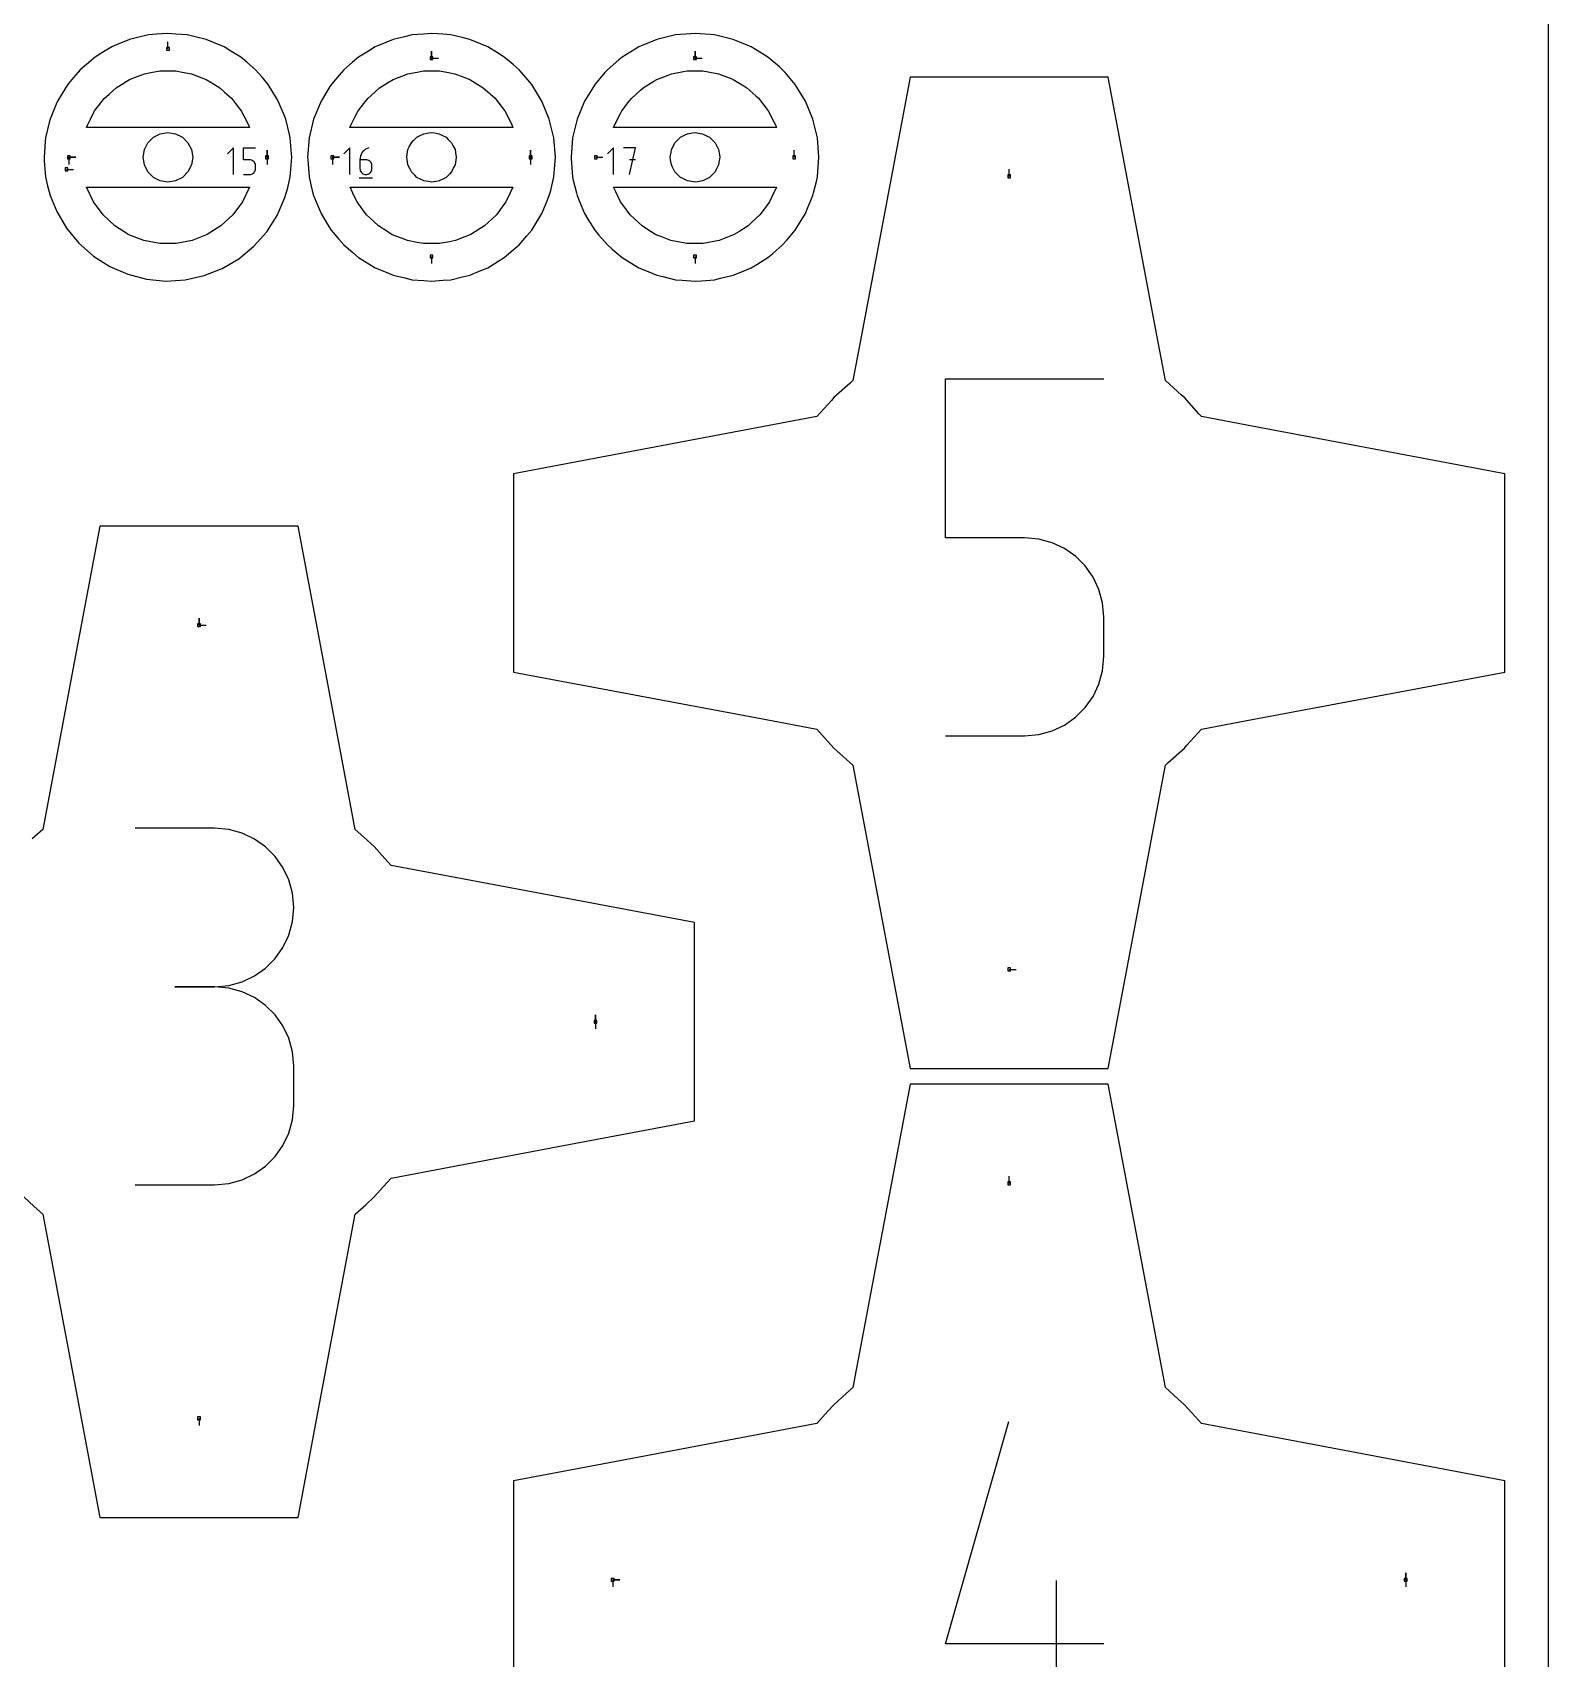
# Model space of a CAD drawing. Extents: x 0 to 800, y 0 to 1000.
# Drawn here: x 494.1 to 800, y 506.8 to 834.9 of the extents above; entities that cross this region are included whole.
import ezdxf

# ---------------------------------------------------------------- set-up
doc = ezdxf.new("R2010")
doc.units = 0
doc.header["$MEASUREMENT"] = 0
for name, color, linetype in [('annotation', 7, 'Continuous'), ('boundary', 7, 'Continuous'), ('frame', 7, 'Continuous'), ('hole', 7, 'Continuous')]:
    doc.layers.add(name, color=color, linetype=linetype)

msp = doc.modelspace()

# ---------------------------------------------------------------- linework, layer by layer
at = {"layer": 'annotation', "color": 1}
for p, q in [((521.438549, 831.575197), (521.438549, 833.003947)), ((574.61355, 829.676469), (574.61355, 831.105219)), ((574.61355, 829.676469), (574.61355, 831.105219)), ((574.61355, 831.105219), (574.61355, 829.676469)), ((627.78855, 829.676469), (627.78855, 831.105219)), ((627.78855, 829.676469), (627.78855, 831.105219)), ((627.78855, 831.105219), (627.78855, 829.676469)), ((574.61355, 829.676469), (576.0423, 829.676469)), ((627.78855, 829.676469), (629.2173, 829.676469)), ((534.671725, 811.595411), (533.471115, 810.394463)), ((534.671725, 806.194871), (534.671725, 811.595411)), ((536.696758, 809.190467), (536.696758, 811.595411)), ((536.696758, 811.595411), (539.095267, 811.595411)), ((541.438549, 809.676469), (541.438549, 811.105219)), ((541.438549, 809.676469), (541.438549, 811.105219)), ((541.438549, 811.105219), (541.438549, 809.676469)), ((558.156256, 811.595411), (556.955647, 810.394463)), ((558.156256, 806.194871), (558.156256, 811.595411)), ((560.580275, 810.54736), (560.410573, 810.238296)), ((560.791221, 810.829071), (560.580275, 810.54736)), ((561.040173, 811.079079), (560.791221, 810.829071)), ((561.323897, 811.293038), (561.040173, 811.079079)), ((561.639155, 811.466598), (561.323897, 811.293038)), ((561.982711, 811.595411), (561.639155, 811.466598)), ((561.982711, 811.595411), (561.982711, 811.595411)), ((594.61355, 809.676469), (594.61355, 811.105219)), ((594.61355, 809.676469), (594.61355, 811.105219)), ((594.61355, 811.105219), (594.61355, 809.676469)), ((611.329732, 811.595411), (610.129123, 810.394463)), ((611.329732, 806.194871), (611.329732, 811.595411)), ((615.756153, 811.595411), (613.354596, 811.595411)), ((614.555544, 806.194871), (615.756153, 811.595411)), ((647.78855, 809.676469), (647.78855, 811.105219)), ((500.954289, 807.239725), (502.383039, 807.239725)), ((501.438549, 809.676469), (502.867299, 809.676469)), ((501.438549, 809.676469), (502.867299, 809.676469)), ((502.867299, 809.676469), (501.438549, 809.676469)), ((501.438549, 809.676469), (501.438549, 808.247719)), ((537.896012, 809.190467), (536.696758, 809.190467)), ((538.111344, 809.171219), (537.896012, 809.190467)), ((538.31411, 809.115706), (538.111344, 809.171219)), ((538.500902, 809.027275), (538.31411, 809.115706)), ((538.668309, 808.909275), (538.500902, 809.027275)), ((538.812923, 808.765054), (538.668309, 808.909275)), ((538.931335, 808.597958), (538.812923, 808.765054)), ((539.020135, 808.411337), (538.931335, 808.597958)), ((539.020096, 806.976665), (539.075905, 807.179745)), ((539.075916, 808.208537), (539.020135, 808.411337)), ((539.075905, 807.179745), (539.095267, 807.39548)), ((539.095267, 807.992906), (539.075916, 808.208537)), ((539.095267, 807.39548), (539.095267, 807.992906)), ((539.095267, 807.992906), (539.095267, 807.992906)), ((541.438549, 809.676469), (541.438549, 808.247719)), ((554.613549, 809.676469), (556.042299, 809.676469)), ((554.613549, 809.676469), (556.042299, 809.676469)), ((556.042299, 809.676469), (554.613549, 809.676469)), ((554.613549, 809.676469), (554.613549, 808.247719)), ((560.207844, 809.555501), (560.181289, 809.190467)), ((560.181289, 809.190467), (560.181289, 807.39548)), ((561.380544, 809.190467), (560.181289, 809.190467)), ((560.181289, 807.39548), (560.181289, 807.39548)), ((560.181289, 807.39548), (560.200651, 807.179745)), ((560.200651, 807.179745), (560.25646, 806.976665)), ((560.285351, 809.906226), (560.207844, 809.555501)), ((560.410573, 810.238296), (560.285351, 809.906226)), ((561.596232, 809.171219), (561.380544, 809.190467)), ((561.799188, 809.115706), (561.596232, 809.171219)), ((561.986035, 809.027275), (561.799188, 809.115706)), ((562.153398, 808.909275), (561.986035, 809.027275)), ((562.2979, 808.765054), (562.153398, 808.909275)), ((562.416167, 808.597958), (562.2979, 808.765054)), ((562.504823, 808.411337), (562.416167, 808.597958)), ((562.560492, 808.208537), (562.504823, 808.411337)), ((562.504823, 806.976665), (562.560492, 807.179745)), ((562.579798, 807.992906), (562.560492, 808.208537)), ((562.560492, 807.179745), (562.579798, 807.39548)), ((562.579798, 807.39548), (562.579798, 807.992906)), ((562.579798, 807.992906), (562.579798, 807.992906)), ((594.61355, 809.676469), (594.61355, 808.247719)), ((607.78855, 809.676469), (609.2173, 809.676469)), ((615.756153, 809.190467), (614.555544, 809.190467)), ((691.184455, 805.831239), (691.184455, 807.259989)), ((536.696758, 806.194871), (537.896012, 806.194871)), ((537.896012, 806.194871), (538.111255, 806.214224)), ((537.896012, 806.194871), (537.896012, 806.194871)), ((538.111255, 806.214224), (538.313974, 806.270017)), ((538.313974, 806.270017), (538.500751, 806.358853)), ((538.500751, 806.358853), (538.668169, 806.477334)), ((538.668169, 806.477334), (538.812811, 806.622061)), ((538.812811, 806.622061), (538.931259, 806.789638)), ((538.931259, 806.789638), (539.020096, 806.976665)), ((560.031086, 805.519804), (562.731356, 805.519804)), ((560.25646, 806.976665), (560.345297, 806.789638)), ((560.345297, 806.789638), (560.463745, 806.622061)), ((560.463745, 806.622061), (560.608387, 806.477334)), ((560.608387, 806.477334), (560.775805, 806.358853)), ((560.775805, 806.358853), (560.962582, 806.270017)), ((560.962582, 806.270017), (561.165301, 806.214224)), ((561.165301, 806.214224), (561.380544, 806.194871)), ((561.380544, 806.194871), (561.596232, 806.214224)), ((561.380544, 806.194871), (561.380544, 806.194871)), ((561.596232, 806.214224), (561.799188, 806.270017)), ((561.799188, 806.270017), (561.986035, 806.358853)), ((561.986035, 806.358853), (562.153398, 806.477334)), ((562.153398, 806.477334), (562.2979, 806.622061)), ((562.2979, 806.622061), (562.416167, 806.789638)), ((562.416167, 806.789638), (562.504823, 806.976665)), ((574.61355, 789.676469), (574.613549, 788.247719)), ((627.78855, 789.676469), (627.78855, 788.247719)), ((678.310676, 732.894233), (678.310676, 764.960151)), ((678.310676, 764.960151), (710.290796, 764.960151)), ((694.300736, 732.894233), (678.310676, 732.894233)), ((697.171829, 732.637588), (694.300736, 732.894233)), ((699.875378, 731.897411), (697.171829, 732.637588)), ((702.365927, 730.718339), (699.875378, 731.897411)), ((704.598022, 729.145008), (702.365927, 730.718339)), ((706.526209, 727.222055), (704.598022, 729.145008)), ((708.105035, 724.994116), (706.526209, 727.222055)), ((709.289044, 722.505828), (708.105035, 724.994116)), ((710.032782, 719.801828), (709.289044, 722.505828)), ((710.290796, 716.926751), (710.032782, 719.801828)), ((527.713641, 715.268067), (527.713641, 716.696817)), ((527.713641, 715.268067), (527.713641, 716.696817)), ((527.713641, 716.696817), (527.713641, 715.268067)), ((527.713641, 715.268067), (529.142391, 715.268066)), ((710.290796, 708.961073), (710.290796, 716.926751)), ((710.290796, 716.926751), (710.290796, 716.926751)), ((710.032634, 706.084603), (710.290796, 708.961073)), ((709.288523, 703.376868), (710.032634, 706.084603)), ((708.104031, 700.883172), (709.288523, 703.376868)), ((706.524723, 698.648822), (708.104031, 700.883172)), ((702.36392, 695.139381), (704.596164, 696.719123)), ((704.596164, 696.719123), (706.524723, 698.648822)), ((678.310676, 692.95295), (694.300736, 692.95295)), ((694.300736, 692.95295), (697.17064, 693.210989)), ((694.300736, 692.95295), (694.300736, 692.95295)), ((697.17064, 693.210989), (699.873557, 693.954901)), ((699.873557, 693.954901), (702.36392, 695.139381)), ((530.829922, 674.313438), (514.839862, 674.313438)), ((533.705773, 674.055307), (530.829922, 674.313438)), ((536.411848, 673.311414), (533.705773, 674.055307)), ((538.90314, 672.12751), (536.411848, 673.311414)), ((541.134641, 670.549347), (538.90314, 672.12751)), ((543.061342, 668.622677), (541.134641, 670.549347)), ((544.638234, 666.393252), (543.061342, 668.622677)), ((545.820311, 663.906822), (544.638234, 666.393252)), ((546.562563, 661.20914), (545.820311, 663.906822)), ((546.819982, 658.345957), (546.562563, 661.20914)), ((546.562563, 655.469332), (546.819982, 658.345957)), ((546.819982, 658.345957), (546.819982, 658.345957)), ((545.820311, 652.761181), (546.562563, 655.469332)), ((543.061342, 648.031822), (544.638234, 650.266885)), ((544.638234, 650.266885), (545.820311, 652.761181)), ((541.134641, 646.101374), (543.061342, 648.031822)), ((533.705773, 642.591512), (536.411848, 643.335839)), ((536.411848, 643.335839), (538.90314, 644.52092)), ((538.90314, 644.52092), (541.134641, 646.101374)), ((691.184455, 645.831238), (692.613205, 645.831238)), ((530.829922, 642.333318), (522.823603, 642.333318)), ((522.823603, 642.333318), (530.829922, 642.333318)), ((530.829922, 642.333318), (533.705773, 642.591512)), ((533.705773, 642.075187), (530.829922, 642.333318)), ((530.829922, 642.333318), (530.829922, 642.333318)), ((536.411848, 641.331293), (533.705773, 642.075187)), ((538.90314, 640.14739), (536.411848, 641.331293)), ((541.134641, 638.569227), (538.90314, 640.14739)), ((543.061342, 636.642557), (541.134641, 638.569227)), ((544.638234, 634.413132), (543.061342, 636.642557)), ((607.713641, 635.268066), (607.713641, 636.696816)), ((607.713641, 635.268066), (607.713641, 636.696816)), ((607.713641, 636.696816), (607.713641, 635.268066)), ((545.820311, 631.926702), (544.638234, 634.413132)), ((607.713641, 635.268066), (607.713641, 633.839316)), ((546.562563, 629.22902), (545.820311, 631.926702)), ((546.819982, 626.365837), (546.562563, 629.22902)), ((546.819982, 618.359517), (546.819982, 626.365837)), ((546.819982, 626.365837), (546.819982, 626.365837)), ((546.562563, 615.495145), (546.819982, 618.359517)), ((545.820311, 612.796831), (546.562563, 615.495145)), ((543.061342, 608.080939), (544.638234, 610.310216)), ((544.638234, 610.310216), (545.820311, 612.796831)), ((541.134641, 606.154641), (543.061342, 608.080939)), ((536.411848, 603.39354), (538.90314, 604.576961)), ((538.90314, 604.576961), (541.134641, 606.154641)), ((691.184455, 602.656237), (691.184455, 604.084987)), ((514.839862, 602.392036), (530.829922, 602.392036)), ((530.829922, 602.392036), (533.705773, 602.650019)), ((530.829922, 602.392036), (530.829922, 602.392036)), ((533.705773, 602.650019), (536.411848, 603.39354)), ((527.713641, 555.268065), (527.713641, 553.839315)), ((678.309773, 509.785167), (691.083758, 554.584429)), ((611.184454, 522.656237), (612.613204, 522.656237)), ((611.184454, 522.656237), (612.613204, 522.656237)), ((612.613204, 522.656237), (611.184454, 522.656237)), ((611.184454, 522.656237), (611.184454, 521.227487)), ((700.707598, 496.978669), (700.707598, 522.562765)), ((771.184456, 522.656237), (771.184456, 524.084987)), ((771.184456, 522.656237), (771.184456, 524.084987)), ((771.184456, 524.084987), (771.184456, 522.656237)), ((771.184456, 522.656237), (771.184456, 521.227487)), ((710.295312, 509.785167), (678.309773, 509.785167))]:
    msp.add_line(p, q, dxfattribs=at)
at = {"layer": 'boundary', "color": 5}
for p, q in [((513.713125, 833.452884), (511.562684, 832.562142)), ((515.26438, 833.825308), (513.713125, 833.452884)), ((517.527688, 834.36868), (515.26438, 833.825308)), ((519.118105, 834.493848), (517.527688, 834.36868)), ((521.438549, 834.676469), (519.118105, 834.493848)), ((523.028966, 834.551302), (521.438549, 834.676469)), ((525.349411, 834.36868), (523.028966, 834.551302)), ((526.900666, 833.996256), (525.349411, 834.36868)), ((529.163973, 833.452884), (526.900666, 833.996256)), ((530.637871, 832.842376), (529.163973, 833.452884)), ((566.888126, 833.452884), (565.414228, 832.842376)), ((569.151432, 833.996256), (566.888126, 833.452884)), ((570.702688, 834.36868), (569.151432, 833.996256)), ((573.023132, 834.551302), (570.702688, 834.36868)), ((574.61355, 834.676469), (573.023132, 834.551302)), ((576.933994, 834.493848), (574.61355, 834.676469)), ((578.524411, 834.36868), (576.933994, 834.493848)), ((580.787718, 833.825308), (578.524411, 834.36868)), ((582.338974, 833.452884), (580.787718, 833.825308)), ((584.489415, 832.562143), (582.338974, 833.452884)), ((620.063126, 833.452884), (619.265771, 833.122609)), ((623.038485, 834.167205), (620.063126, 833.452884)), ((623.877688, 834.36868), (623.038485, 834.167205)), ((626.92816, 834.608756), (623.877688, 834.36868)), ((627.78855, 834.676469), (626.92816, 834.608756)), ((630.839022, 834.436394), (627.78855, 834.676469)), ((631.699411, 834.36868), (630.839022, 834.436394)), ((634.67477, 833.654359), (631.699411, 834.36868)), ((635.513974, 833.452884), (634.67477, 833.654359)), ((638.340958, 832.281909), (635.513974, 833.452884)), ((508.104165, 830.735456), (506.743919, 829.901896)), ((510.088786, 831.951634), (508.104165, 830.735456)), ((511.562684, 832.562142), (510.088786, 831.951634)), ((532.788312, 831.951634), (530.637871, 832.842376)), ((534.148558, 831.118074), (532.788312, 831.951634)), ((536.13318, 829.901896), (534.148558, 831.118074)), ((561.90354, 831.118074), (559.918919, 829.901896)), ((563.263787, 831.951634), (561.90354, 831.118074)), ((565.414228, 832.842376), (563.263787, 831.951634)), ((585.963313, 831.951634), (584.489415, 832.562143)), ((587.947934, 830.735456), (585.963313, 831.951634)), ((589.30818, 829.901896), (587.947934, 830.735456)), ((615.702916, 831.500692), (613.093919, 829.901896)), ((616.438787, 831.951634), (615.702916, 831.500692)), ((619.265771, 833.122609), (616.438787, 831.951634)), ((639.138313, 831.951634), (638.340958, 832.281909)), ((641.74731, 830.352838), (639.138313, 831.951634)), ((642.48318, 829.901896), (641.74731, 830.352838)), ((503.760879, 827.35414), (502.382964, 825.765389)), ((504.973982, 828.390227), (503.760879, 827.35414)), ((506.743919, 829.901896), (504.973982, 828.390227)), ((537.346282, 828.865809), (536.13318, 829.901896)), ((539.116219, 827.35414), (537.346282, 828.865809)), ((540.494135, 825.765389), (539.116219, 827.35414)), ((556.93588, 827.35414), (555.991466, 826.265221)), ((558.705816, 828.865808), (556.93588, 827.35414)), ((559.918919, 829.901896), (558.705816, 828.865808)), ((591.078117, 828.390228), (589.30818, 829.901896)), ((592.291219, 827.35414), (591.078117, 828.390228)), ((593.235634, 826.265221), (592.291219, 827.35414)), ((609.599968, 826.765053), (607.612719, 824.438281)), ((610.11088, 827.35414), (609.599968, 826.765053)), ((612.437651, 829.341389), (610.11088, 827.35414)), ((613.093919, 829.901896), (612.437651, 829.341389)), ((644.809951, 827.914647), (642.48318, 829.901896)), ((645.46622, 827.35414), (644.809951, 827.914647)), ((645.977132, 826.765053), (645.46622, 827.35414)), ((648.013975, 824.3711), (645.977132, 826.765053)), ((500.848271, 823.775713), (499.163386, 821.026231)), ((501.346877, 824.552286), (500.848271, 823.775713)), ((502.382964, 825.765389), (501.346877, 824.552286)), ((541.663974, 824.3711), (540.494135, 825.765389)), ((543.348859, 821.621617), (541.663974, 824.3711)), ((554.138057, 823.963026), (552.338386, 821.026231)), ((554.479798, 824.495284), (554.138057, 823.963026)), ((555.991466, 826.265221), (554.479798, 824.495284)), ((594.838974, 824.3711), (593.235634, 826.265221)), ((596.888713, 821.026231), (594.838974, 824.3711)), ((607.612719, 824.438281), (605.513386, 821.026231)), ((650.063713, 821.026231), (648.013975, 824.3711)), ((671.184455, 825.831239), (661.377986, 773.81098)), ((705.184454, 825.831239), (671.184455, 825.831239)), ((711.184455, 825.831239), (705.184454, 825.831239)), ((720.990924, 773.810979), (711.184455, 825.831239)), ((498.896164, 820.381099), (497.662137, 817.401895)), ((499.163386, 821.026231), (498.896164, 820.381099)), ((543.713713, 821.026231), (543.348859, 821.621617)), ((544.947739, 818.047027), (543.713713, 821.026231)), ((552.338386, 821.026231), (550.837138, 817.401895)), ((598.389961, 817.401895), (596.888713, 821.026231)), ((605.513386, 821.026231), (604.012138, 817.401895)), ((651.564962, 817.401895), (650.063713, 821.026231)), ((497.662137, 817.401895), (497.499126, 816.722903)), ((545.214961, 817.401895), (544.947739, 818.047027)), ((545.967747, 814.266325), (545.214961, 817.401895)), ((550.837138, 817.401895), (549.92134, 813.587333)), ((599.305759, 813.587333), (598.389961, 817.401895)), ((604.012138, 817.401895), (603.09634, 813.587333)), ((652.480759, 813.587333), (651.564962, 817.401895)), ((496.74634, 813.587333), (496.691553, 812.891199)), ((497.499126, 816.722903), (496.74634, 813.587333)), ((546.130759, 813.587333), (545.967747, 814.266325)), ((546.383763, 810.372603), (546.130759, 813.587333)), ((549.92134, 813.587333), (549.613549, 809.676469)), ((599.61355, 809.676469), (599.305759, 813.587333)), ((603.09634, 813.587333), (602.78855, 809.676469)), ((652.78855, 809.676469), (652.480759, 813.587333)), ((496.691553, 812.891199), (496.438549, 809.676469)), ((546.438549, 809.676469), (546.383763, 810.372603)), ((496.438549, 809.676469), (496.493336, 808.980335)), ((496.493336, 808.980335), (496.74634, 805.765606)), ((546.185546, 806.461739), (546.438549, 809.676469)), ((549.613549, 809.676469), (549.6511, 809.199344)), ((549.6511, 809.199344), (549.92134, 805.765606)), ((599.305759, 805.765606), (599.61355, 809.676469)), ((602.78855, 809.676469), (602.808864, 809.418352)), ((602.808864, 809.418352), (603.09634, 805.765606)), ((652.480759, 805.765606), (652.78855, 809.676469)), ((496.74634, 805.765606), (497.125514, 803.894948)), ((497.125514, 803.894948), (497.662138, 801.951045)), ((545.656448, 803.497998), (546.130759, 805.765606)), ((546.130759, 805.765606), (546.185546, 806.461739)), ((549.92134, 805.765606), (550.181223, 804.48347)), ((550.181223, 804.48347), (550.538385, 802.995791)), ((598.692554, 803.011316), (599.049715, 804.498995)), ((599.049715, 804.498995), (599.305759, 805.765606)), ((603.09634, 805.765606), (603.236933, 805.071991)), ((603.236933, 805.071991), (603.850518, 802.516236)), ((651.728659, 802.524635), (652.342244, 805.08039)), ((652.342244, 805.08039), (652.480759, 805.765606)), ((497.662138, 801.951045), (498.998248, 798.725385)), ((543.488242, 797.958772), (545.049824, 801.552368)), ((545.049824, 801.552368), (545.656448, 803.497998)), ((550.538385, 802.995791), (550.837138, 801.951045)), ((550.837138, 801.951045), (551.752899, 799.740199)), ((596.888713, 798.326708), (597.804475, 800.537554)), ((597.804475, 800.537554), (598.389961, 801.951045)), ((598.389961, 801.951045), (598.692554, 803.011316)), ((603.850518, 802.516236), (604.012138, 801.951045)), ((604.012138, 801.951045), (604.50755, 800.755014)), ((604.50755, 800.755014), (605.513386, 798.326708)), ((650.559125, 799.522739), (651.564962, 801.951045)), ((651.564962, 801.951045), (651.728659, 802.524635)), ((498.998248, 798.725385), (500.987653, 795.349774)), ((541.383721, 794.653704), (543.488242, 797.958772)), ((551.752899, 799.740199), (552.338386, 798.326708)), ((552.338386, 798.326708), (553.588727, 796.286338)), ((596.089315, 797.022209), (596.888713, 798.326708)), ((605.513386, 798.326708), (606.1898, 797.222901)), ((606.1898, 797.222901), (607.563125, 794.981839)), ((648.690389, 796.085645), (650.063713, 798.326708)), ((650.063713, 798.326708), (650.559125, 799.522739)), ((500.987653, 795.349774), (503.480627, 792.326932)), ((538.788085, 791.718545), (541.383721, 794.653704)), ((553.588727, 796.286338), (554.388125, 794.981839)), ((554.388125, 794.981839), (555.942255, 793.162184)), ((593.84535, 793.818453), (594.838974, 794.981839)), ((594.838974, 794.981839), (596.089315, 797.022209)), ((607.563125, 794.981839), (608.403884, 793.997435)), ((608.403884, 793.997435), (610.11088, 791.998798)), ((646.306979, 792.983201), (648.013975, 794.981839)), ((648.013975, 794.981839), (648.690389, 796.085645)), ((503.480627, 792.326932), (506.415785, 789.731298)), ((535.765245, 789.225575), (538.788085, 791.718545)), ((555.942255, 793.162184), (556.93588, 791.998798)), ((556.93588, 791.998798), (558.755534, 790.444669)), ((589.30818, 789.451046), (591.127834, 791.005175)), ((591.127834, 791.005175), (592.291219, 791.998798)), ((592.291219, 791.998798), (593.84535, 793.818453)), ((610.11088, 791.998798), (611.095283, 791.15804)), ((611.095283, 791.15804), (613.093919, 789.451046)), ((643.467583, 790.291804), (645.46622, 791.998798)), ((645.46622, 791.998798), (646.306979, 792.983201)), ((506.415785, 789.731298), (509.720851, 787.626778)), ((509.720851, 787.626778), (513.314448, 786.065195)), ((532.389635, 787.23617), (535.765245, 789.225575)), ((558.755534, 790.444669), (559.918919, 789.451046)), ((559.918919, 789.451046), (561.959288, 788.200705)), ((561.959288, 788.200705), (563.263787, 787.401307)), ((563.263787, 787.401307), (565.474633, 786.485545)), ((584.549821, 786.81582), (585.963313, 787.401307)), ((585.963313, 787.401307), (588.003682, 788.651648)), ((588.003682, 788.651648), (589.30818, 789.451046)), ((613.093919, 789.451046), (614.197726, 788.774632)), ((614.197726, 788.774632), (616.438787, 787.401307)), ((616.438787, 787.401307), (617.634819, 786.905895)), ((636.710006, 786.39547), (639.138313, 787.401307)), ((639.138313, 787.401307), (640.242119, 788.077721)), ((640.242119, 788.077721), (642.48318, 789.451046)), ((642.48318, 789.451046), (643.467583, 790.291804)), ((513.314448, 786.065195), (517.108086, 785.084999)), ((517.108086, 785.084999), (521.008355, 784.710326)), ((521.008355, 784.710326), (524.919216, 784.950404)), ((524.919216, 784.950404), (528.744372, 785.79932)), ((528.744372, 785.79932), (532.389635, 787.23617)), ((565.474633, 786.485545), (566.888126, 785.900057)), ((566.888126, 785.900057), (569.215009, 785.341422)), ((569.215009, 785.341422), (570.702688, 784.984261)), ((570.702688, 784.984261), (573.088314, 784.796508)), ((573.088314, 784.796508), (574.61355, 784.676469)), ((574.61355, 784.676469), (576.999175, 784.864222)), ((576.999175, 784.864222), (578.524411, 784.984261)), ((578.524411, 784.984261), (580.851294, 785.542897)), ((580.851294, 785.542897), (582.338974, 785.900057)), ((582.338974, 785.900057), (584.549821, 786.81582)), ((617.634819, 786.905895), (620.063126, 785.900057)), ((620.063126, 785.900057), (621.321932, 785.597845)), ((621.321932, 785.597845), (623.877688, 784.984261)), ((623.877688, 784.984261), (625.168273, 784.88269)), ((625.168273, 784.88269), (627.78855, 784.676469)), ((627.78855, 784.676469), (629.079134, 784.77804)), ((629.079134, 784.77804), (631.699412, 784.984261)), ((631.699412, 784.984261), (632.958217, 785.286474)), ((632.958217, 785.286474), (635.513974, 785.900057)), ((635.513974, 785.900057), (636.710006, 786.39547)), ((661.377986, 773.81098), (659.647433, 764.630932)), ((722.721477, 764.630932), (720.990924, 773.810979)), ((659.647433, 764.630932), (659.074685, 764.114279)), ((725.967047, 761.703231), (722.721477, 764.630932)), ((655.829115, 761.186578), (655.312462, 760.61383)), ((659.074685, 764.114279), (655.829115, 761.186578)), ((726.539795, 761.186578), (725.967047, 761.703231)), ((729.467496, 757.941008), (726.539795, 761.186578)), ((655.312462, 760.61383), (652.384761, 757.368261)), ((729.984149, 757.368261), (729.467496, 757.941008)), ((652.384761, 757.368261), (600.364501, 747.561791)), ((739.164196, 755.637707), (729.984149, 757.368261)), ((791.184456, 745.831238), (739.164196, 755.637707)), ((600.364501, 747.561791), (591.184454, 745.831238)), ((591.184454, 745.831238), (591.184454, 711.831239)), ((791.184456, 711.83124), (791.184456, 745.831238)), ((507.713641, 735.268067), (502.521981, 707.727928)), ((525.713641, 735.268067), (507.713641, 735.268067)), ((547.71364, 735.268067), (525.713641, 735.268067)), ((552.9053, 707.727928), (547.71364, 735.268067)), ((591.184454, 711.831239), (591.184454, 705.831239)), ((791.184456, 705.831239), (791.184456, 711.83124)), ((502.521981, 707.727928), (496.176618, 674.06776)), ((559.250663, 674.06776), (552.9053, 707.727928)), ((591.184454, 705.831239), (643.204714, 696.02477)), ((739.164196, 696.02477), (791.184456, 705.831239)), ((643.204714, 696.02477), (652.384761, 694.294216)), ((729.984149, 694.294216), (739.164196, 696.02477)), ((652.384761, 694.294216), (652.901414, 693.721468)), ((652.901414, 693.721468), (655.829116, 690.475899)), ((727.056448, 691.048647), (729.984149, 694.294216)), ((655.829116, 690.475899), (656.401863, 689.959246)), ((656.401863, 689.959246), (659.647433, 687.031544)), ((723.294225, 687.548198), (726.539795, 690.475899)), ((726.539795, 690.475899), (727.056448, 691.048647)), ((659.647433, 687.031544), (661.377986, 677.851497)), ((720.990924, 677.851497), (722.721477, 687.031544)), ((722.721477, 687.031544), (723.294225, 687.548198)), ((661.377986, 677.851497), (671.184455, 625.831238)), ((711.184455, 625.831237), (720.990924, 677.851497)), ((496.176618, 674.06776), (494.076544, 672.173365)), ((560.968906, 672.5178), (559.250663, 674.06776)), ((563.06898, 670.623406), (560.968906, 672.5178)), ((564.61894, 668.905163), (563.06898, 670.623406)), ((566.513335, 666.805088), (564.61894, 668.905163)), ((600.173503, 660.459726), (566.513335, 666.805088)), ((627.713642, 655.268065), (600.173503, 660.459726)), ((627.713641, 637.268066), (627.713642, 655.268065)), ((627.713642, 615.268066), (627.713641, 637.268066)), ((671.184455, 625.831238), (705.184454, 625.831237)), ((705.184454, 625.831237), (711.184455, 625.831237)), ((671.184455, 622.656237), (663.685391, 582.876039)), ((697.184455, 622.656237), (671.184455, 622.656237)), ((711.184455, 622.656237), (697.184455, 622.656237)), ((718.683519, 582.876038), (711.184455, 622.656237)), ((600.173503, 610.076406), (627.713642, 615.268066)), ((566.513334, 603.731044), (600.173503, 610.076406)), ((564.963375, 602.012801), (566.513334, 603.731044)), ((563.06898, 599.912727), (564.963375, 602.012801)), ((492.358301, 599.912726), (494.458375, 598.018332)), ((494.458375, 598.018332), (496.176618, 596.468372)), ((559.250663, 596.468372), (561.350738, 598.362767)), ((561.350738, 598.362767), (563.06898, 599.912727)), ((496.176618, 596.468372), (502.521981, 562.808204)), ((552.9053, 562.808203), (559.250663, 596.468372)), ((663.685391, 582.876039), (659.647433, 561.45593)), ((722.721477, 561.455931), (718.683519, 582.876038)), ((502.521981, 562.808204), (507.713641, 535.268065)), ((547.71364, 535.268065), (552.9053, 562.808203)), ((659.647433, 561.45593), (658.311021, 560.250406)), ((725.203384, 559.2171), (722.721477, 561.455931)), ((655.829115, 558.011576), (654.623591, 556.675165)), ((658.311021, 560.250406), (655.829115, 558.011576)), ((726.539795, 558.011576), (725.203384, 559.2171)), ((728.778625, 555.52967), (726.539795, 558.011576)), ((654.623591, 556.675165), (652.384761, 554.193259)), ((729.984149, 554.193259), (728.778625, 555.52967)), ((652.384761, 554.193259), (612.604562, 546.694194)), ((751.404257, 550.155301), (729.984149, 554.193259)), ((791.184456, 542.656236), (751.404257, 550.155301)), ((612.604562, 546.694194), (591.184454, 542.656236)), ((591.184454, 542.656236), (591.184454, 516.656237)), ((791.184456, 516.656237), (791.184456, 542.656236)), ((507.713641, 535.268065), (525.713641, 535.268065)), ((525.713641, 535.268065), (547.71364, 535.268065)), ((591.184454, 516.656237), (591.184454, 502.656237)), ((791.184456, 502.656237), (791.184456, 516.656237))]:
    msp.add_line(p, q, dxfattribs=at)
at = {"layer": 'frame', "color": 5}
msp.add_line((800, 0), (800, 1000), dxfattribs=at)
at = {"layer": 'hole', "color": 5}
for p, q in [((521.724299, 831.860947), (521.152799, 831.860947)), ((521.152799, 831.860947), (521.152799, 831.289447)), ((521.152799, 831.289447), (521.724299, 831.289447)), ((521.724299, 831.289447), (521.724299, 831.860947)), ((574.8993, 829.962219), (574.3278, 829.962219)), ((574.3278, 829.962219), (574.3278, 829.390719)), ((574.8993, 829.390719), (574.8993, 829.962219)), ((628.0743, 829.962219), (627.5028, 829.962219)), ((627.5028, 829.962219), (627.5028, 829.390719)), ((628.0743, 829.390719), (628.0743, 829.962219)), ((516.687864, 826.5193), (517.966078, 826.75646)), ((517.966078, 826.75646), (519.831014, 827.10248)), ((519.831014, 827.10248), (521.131043, 827.103161)), ((521.131043, 827.103161), (523.027807, 827.104156)), ((523.027807, 827.104156), (524.306269, 826.868338)), ((524.306269, 826.868338), (526.171567, 826.524276)), ((569.862864, 826.5193), (571.7278, 826.86532)), ((571.7278, 826.86532), (573.006014, 827.10248)), ((573.006014, 827.10248), (574.902778, 827.103474)), ((574.3278, 829.390719), (574.8993, 829.390719)), ((574.902778, 827.103474), (576.202807, 827.104156)), ((576.202807, 827.104156), (578.068105, 826.760094)), ((578.068105, 826.760094), (579.346567, 826.524276)), ((623.037865, 826.5193), (625.489522, 826.97418)), ((625.489522, 826.97418), (626.181015, 827.10248)), ((626.181015, 827.10248), (628.674513, 827.103787)), ((627.5028, 829.390719), (628.0743, 829.390719)), ((628.674513, 827.103787), (629.377808, 827.104156)), ((629.377808, 827.104156), (631.82994, 826.65185)), ((509.566165, 822.43698), (510.976748, 823.70504)), ((510.976748, 823.70504), (512.085523, 824.383784)), ((512.085523, 824.383784), (513.703244, 825.374083)), ((513.703244, 825.374083), (514.916989, 825.839805)), ((514.916989, 825.839805), (516.687864, 826.5193)), ((526.171567, 826.524276), (527.3858, 826.059826)), ((527.3858, 826.059826), (529.157387, 825.382186)), ((529.157387, 825.382186), (530.266873, 824.704604)), ((530.266873, 824.704604), (531.885631, 823.716001)), ((531.885631, 823.716001), (532.853346, 822.847899)), ((563.184944, 822.835921), (564.151748, 823.70504)), ((564.151748, 823.70504), (565.769469, 824.695339)), ((565.769469, 824.695339), (566.878244, 825.374083)), ((566.878244, 825.374083), (568.649119, 826.053579)), ((568.649119, 826.053579), (569.862864, 826.5193)), ((579.346567, 826.524276), (581.118154, 825.846636)), ((581.118154, 825.846636), (582.332387, 825.382186)), ((582.332387, 825.382186), (583.951145, 824.393583)), ((583.951145, 824.393583), (585.060632, 823.716001)), ((585.060632, 823.716001), (586.472544, 822.449425)), ((616.803723, 823.234861), (617.326748, 823.70504)), ((617.326748, 823.70504), (619.453415, 825.006894)), ((619.453415, 825.006894), (620.053244, 825.374083)), ((620.053244, 825.374083), (622.381248, 826.267352)), ((622.381248, 826.267352), (623.037865, 826.5193)), ((631.82994, 826.65185), (632.521567, 826.524276)), ((632.521567, 826.524276), (634.850507, 825.633446)), ((634.850507, 825.633446), (635.507387, 825.382186)), ((635.507387, 825.382186), (637.635418, 824.082562)), ((637.635418, 824.082562), (638.235632, 823.716001)), ((638.235632, 823.716001), (640.091741, 822.050952)), ((507.442986, 820.064364), (508.599362, 821.567861)), ((508.599362, 821.567861), (509.566165, 822.43698)), ((532.853346, 822.847899), (534.265258, 821.581322)), ((534.265258, 821.581322), (535.058911, 820.551666)), ((535.058911, 820.551666), (536.216862, 819.04938)), ((559.825414, 819.033877), (560.98179, 820.537374)), ((560.98179, 820.537374), (561.774362, 821.567861)), ((561.774362, 821.567861), (563.184944, 822.835921)), ((586.472544, 822.449425), (587.440259, 821.581322)), ((587.440259, 821.581322), (588.59821, 820.079037)), ((613.000414, 819.033877), (614.520594, 821.010385)), ((614.520594, 821.010385), (614.949363, 821.567861)), ((614.949363, 821.567861), (616.803723, 823.234861)), ((640.091741, 822.050952), (640.615259, 821.581322)), ((640.615259, 821.581322), (642.13751, 819.606407)), ((505.194943, 816.187633), (505.786834, 817.345105)), ((505.786834, 817.345105), (506.650414, 819.033877)), ((506.650414, 819.033877), (507.442986, 820.064364)), ((536.216862, 819.04938), (536.809968, 817.892529)), ((536.809968, 817.892529), (537.675319, 816.204665)), ((558.369943, 816.187633), (559.233522, 817.876404)), ((559.233522, 817.876404), (559.825414, 819.033877)), ((588.59821, 820.079037), (589.391863, 819.04938)), ((589.391863, 819.04938), (590.257213, 817.361516)), ((590.257213, 817.361516), (590.850319, 816.204665)), ((611.544944, 816.187633), (612.680211, 818.407703)), ((612.680211, 818.407703), (613.000414, 819.033877)), ((642.13751, 819.606407), (642.566863, 819.04938)), ((642.566863, 819.04938), (643.704459, 816.830502)), ((504.996122, 815.667848), (505.194943, 816.187633)), ((508.612763, 815.669744), (504.996122, 815.667848)), ((537.874684, 815.685091), (508.612763, 815.669744)), ((517.393464, 812.615398), (518.499623, 813.721556)), ((518.499623, 813.721556), (519.893464, 814.431754)), ((519.893464, 814.431754), (521.438549, 814.676471)), ((521.438549, 814.676471), (522.983634, 814.431754)), ((522.983634, 814.431754), (524.377476, 813.721556)), ((524.377476, 813.721556), (525.483634, 812.615398)), ((537.675319, 816.204665), (537.874684, 815.685091)), ((558.171123, 815.667848), (558.369943, 816.187633)), ((570.993761, 815.674573), (558.171123, 815.667848)), ((591.049684, 815.685091), (570.993761, 815.674573)), ((570.999867, 813.0468), (571.674623, 813.721556)), ((571.674623, 813.721556), (572.218221, 813.998534)), ((572.218221, 813.998534), (573.068465, 814.431754)), ((573.068465, 814.431754), (573.671048, 814.527194)), ((573.671048, 814.527194), (574.61355, 814.676471)), ((574.61355, 814.676471), (575.216133, 814.581031)), ((575.216133, 814.581031), (576.158635, 814.431754)), ((576.158635, 814.431754), (576.702233, 814.154777)), ((576.702233, 814.154777), (577.552476, 813.721556)), ((577.552476, 813.721556), (577.983878, 813.290155)), ((590.850319, 816.204665), (591.049684, 815.685091)), ((611.346123, 815.667848), (611.544944, 816.187633)), ((633.374759, 815.679401), (611.346123, 815.667848)), ((624.484591, 813.356524), (624.849624, 813.721556)), ((624.849624, 813.721556), (625.783497, 814.197389)), ((625.783497, 814.197389), (626.243465, 814.431754)), ((626.243465, 814.431754), (627.278672, 814.595714)), ((627.278672, 814.595714), (627.78855, 814.676471)), ((627.78855, 814.676471), (628.823757, 814.512511)), ((628.823757, 814.512511), (629.333635, 814.431754)), ((629.333635, 814.431754), (630.267508, 813.955922)), ((630.267508, 813.955922), (630.727476, 813.721556)), ((630.727476, 813.721556), (631.468602, 812.980431)), ((644.224685, 815.685091), (633.374759, 815.679401)), ((643.704459, 816.830502), (644.025319, 816.204665)), ((644.025319, 816.204665), (644.224685, 815.685091)), ((516.438549, 809.676469), (516.683267, 811.221556)), ((516.683267, 811.221556), (517.393464, 812.615398)), ((525.483634, 812.615398), (526.193832, 811.221556)), ((526.193832, 811.221556), (526.438549, 809.676469)), ((569.61355, 809.676469), (569.708989, 810.279053)), ((569.708989, 810.279053), (569.858267, 811.221556)), ((569.858267, 811.221556), (570.135244, 811.765154)), ((570.135244, 811.765154), (570.568465, 812.615398)), ((570.568465, 812.615398), (570.999867, 813.0468)), ((577.983878, 813.290155), (578.658634, 812.615398)), ((578.658634, 812.615398), (578.935612, 812.0718)), ((578.935612, 812.0718), (579.368832, 811.221556)), ((579.368832, 811.221556), (579.464272, 810.618972)), ((579.464272, 810.618972), (579.613549, 809.676469)), ((622.78855, 809.676469), (622.952511, 810.711677)), ((622.952511, 810.711677), (623.033267, 811.221556)), ((623.033267, 811.221556), (623.5091, 812.15543)), ((623.5091, 812.15543), (623.743465, 812.615398)), ((623.743465, 812.615398), (624.484591, 813.356524)), ((631.468602, 812.980431), (631.833635, 812.615398)), ((631.833635, 812.615398), (632.309467, 811.681524)), ((632.309467, 811.681524), (632.543833, 811.221556)), ((632.543833, 811.221556), (632.707793, 810.186348)), ((501.240039, 807.525475), (500.668539, 807.525475)), ((500.668539, 807.525475), (500.668539, 806.953975)), ((501.724299, 809.962219), (501.152799, 809.962219)), ((501.152799, 809.962219), (501.152799, 809.390719)), ((501.152799, 809.390719), (501.724299, 809.390719)), ((501.240039, 806.953975), (501.240039, 807.525475)), ((501.724299, 809.390719), (501.724299, 809.962219)), ((516.683267, 808.131386), (516.438549, 809.676469)), ((517.393464, 806.737543), (516.683267, 808.131386)), ((526.193832, 808.131386), (525.483634, 806.737543)), ((526.438549, 809.676469), (526.193832, 808.131386)), ((541.724299, 809.962219), (541.152799, 809.962219)), ((541.152799, 809.962219), (541.152799, 809.390719)), ((541.152799, 809.390719), (541.724299, 809.390719)), ((541.724299, 809.390719), (541.724299, 809.962219)), ((554.899299, 809.962219), (554.327799, 809.962219)), ((554.327799, 809.962219), (554.327799, 809.390719)), ((554.327799, 809.390719), (554.899299, 809.390719)), ((554.899299, 809.390719), (554.899299, 809.962219)), ((569.762827, 808.733968), (569.61355, 809.676469)), ((569.858267, 808.131386), (569.762827, 808.733968)), ((570.291488, 807.281142), (569.858267, 808.131386)), ((570.568465, 806.737543), (570.291488, 807.281142)), ((579.091855, 807.587787), (578.658634, 806.737543)), ((579.368832, 808.131386), (579.091855, 807.587787)), ((579.51811, 809.073887), (579.368832, 808.131386)), ((579.613549, 809.676469), (579.51811, 809.073887)), ((594.8993, 809.962219), (594.3278, 809.962219)), ((594.3278, 809.962219), (594.3278, 809.390719)), ((594.3278, 809.390719), (594.8993, 809.390719)), ((594.8993, 809.390719), (594.8993, 809.962219)), ((608.0743, 809.962219), (607.5028, 809.962219)), ((607.5028, 809.962219), (607.5028, 809.390719)), ((607.5028, 809.390719), (608.0743, 809.390719)), ((608.0743, 809.390719), (608.0743, 809.962219)), ((622.869307, 809.166592), (622.78855, 809.676469)), ((623.033267, 808.131386), (622.869307, 809.166592)), ((623.267633, 807.671417), (623.033267, 808.131386)), ((623.743465, 806.737543), (623.267633, 807.671417)), ((632.068, 807.197511), (631.833635, 806.737543)), ((632.543833, 808.131386), (632.068, 807.197511)), ((632.624589, 808.641263), (632.543833, 808.131386)), ((632.78855, 809.676469), (632.624589, 808.641263)), ((632.707793, 810.186348), (632.78855, 809.676469)), ((648.0743, 809.962219), (647.5028, 809.962219)), ((647.5028, 809.962219), (647.5028, 809.390719)), ((647.5028, 809.390719), (648.0743, 809.390719)), ((648.0743, 809.390719), (648.0743, 809.962219)), ((500.668539, 806.953975), (501.240039, 806.953975)), ((518.499623, 805.631382), (517.393464, 806.737543)), ((519.893464, 804.921187), (518.499623, 805.631382)), ((521.438549, 804.676468), (519.893464, 804.921187)), ((522.983634, 804.921187), (521.438549, 804.676468)), ((524.377475, 805.631382), (522.983634, 804.921187)), ((525.483634, 806.737543), (524.377475, 805.631382)), ((571.243221, 806.062785), (570.568465, 806.737543)), ((571.674623, 805.631382), (571.243221, 806.062785)), ((572.524867, 805.198163), (571.674623, 805.631382)), ((573.068465, 804.921187), (572.524867, 805.198163)), ((574.010967, 804.771908), (573.068465, 804.921187)), ((574.61355, 804.676468), (574.010967, 804.771908)), ((575.556051, 804.825746), (574.61355, 804.676468)), ((576.158635, 804.921187), (575.556051, 804.825746)), ((577.008878, 805.354406), (576.158635, 804.921187)), ((577.552476, 805.631382), (577.008878, 805.354406)), ((578.227233, 806.30614), (577.552476, 805.631382)), ((578.658634, 806.737543), (578.227233, 806.30614)), ((624.108497, 806.37251), (623.743465, 806.737543)), ((624.849624, 805.631382), (624.108497, 806.37251)), ((625.309591, 805.397017), (624.849624, 805.631382)), ((626.243465, 804.921187), (625.309591, 805.397017)), ((626.753343, 804.840429), (626.243465, 804.921187)), ((627.78855, 804.676468), (626.753343, 804.840429)), ((628.298428, 804.757225), (627.78855, 804.676468)), ((629.333635, 804.921187), (628.298428, 804.757225)), ((629.793603, 805.155551), (629.333635, 804.921187)), ((630.727476, 805.631382), (629.793603, 805.155551)), ((631.092509, 805.996415), (630.727476, 805.631382)), ((631.833635, 806.737543), (631.092509, 805.996415)), ((691.470205, 806.116989), (690.898705, 806.116989)), ((690.898705, 806.116989), (690.898705, 805.545489)), ((690.898705, 805.545489), (691.470205, 805.545489)), ((691.470205, 805.545489), (691.470205, 806.116989)), ((505.002414, 803.66785), (534.264336, 803.683197)), ((506.413397, 800.704582), (505.002414, 803.66785)), ((508.352864, 798.056883), (506.413397, 800.704582)), ((534.264336, 803.683197), (537.880976, 803.685094)), ((536.473103, 800.72034), (534.536416, 798.07061)), ((537.880976, 803.685094), (536.473103, 800.72034)), ((558.177415, 803.66785), (578.233339, 803.678369)), ((559.038114, 801.860256), (558.177415, 803.66785)), ((559.588398, 800.704582), (559.038114, 801.860256)), ((560.771472, 799.089486), (559.588398, 800.704582)), ((578.233339, 803.678369), (591.055976, 803.685094)), ((589.648103, 800.72034), (588.892795, 799.686946)), ((590.506906, 802.52884), (589.648103, 800.72034)), ((591.055976, 803.685094), (590.506906, 802.52884)), ((611.352415, 803.66785), (622.202341, 803.67354)), ((611.818039, 802.689971), (611.352415, 803.66785)), ((612.763398, 800.704582), (611.818039, 802.689971)), ((613.403422, 799.830841), (612.763398, 800.704582)), ((622.202341, 803.67354), (644.230977, 803.685094)), ((642.823103, 800.72034), (641.525523, 798.945021)), ((643.287702, 801.698709), (642.823103, 800.72034)), ((644.230977, 803.685094), (643.287702, 801.698709)), ((510.752596, 795.817883), (508.352864, 798.056883)), ((534.536416, 798.07061), (532.139032, 795.829099)), ((561.527864, 798.056883), (560.771472, 799.089486)), ((562.991701, 796.691093), (561.527864, 798.056883)), ((586.776437, 797.196421), (585.314033, 795.829099)), ((587.711416, 798.07061), (586.776437, 797.196421)), ((588.892795, 799.686946), (587.711416, 798.07061)), ((614.702865, 798.056883), (613.403422, 799.830841)), ((615.494776, 797.318013), (614.702865, 798.056883)), ((617.102596, 795.817883), (615.494776, 797.318013)), ((640.886417, 798.07061), (639.28017, 796.568798)), ((641.525523, 798.945021), (640.886417, 798.07061)), ((513.528189, 794.066341), (510.752596, 795.817883)), ((516.582015, 792.863858), (513.528189, 794.066341)), ((529.365278, 794.074643), (526.312714, 792.86896)), ((532.139032, 795.829099), (529.365278, 794.074643)), ((563.927596, 795.817883), (562.991701, 796.691093)), ((565.620708, 794.749442), (563.927596, 795.817883)), ((566.703189, 794.066341), (565.620708, 794.749442)), ((568.566023, 793.332826), (566.703189, 794.066341)), ((582.540279, 794.074643), (581.349779, 793.604427)), ((584.232269, 795.144862), (582.540279, 794.074643)), ((585.314033, 795.829099), (584.232269, 795.144862)), ((618.018542, 795.239874), (617.102596, 795.817883)), ((619.878189, 794.066341), (618.018542, 795.239874)), ((620.885952, 793.669521), (619.878189, 794.066341)), ((635.715279, 794.074643), (633.670061, 793.266836)), ((636.630618, 794.653614), (635.715279, 794.074643)), ((638.489033, 795.829099), (636.630618, 794.653614)), ((639.28017, 796.568798), (638.489033, 795.829099)), ((519.806663, 792.252727), (516.582015, 792.863858)), ((523.088709, 792.254443), (519.806663, 792.252727)), ((526.312714, 792.86896), (523.088709, 792.254443)), ((569.757016, 792.863858), (568.566023, 793.332826)), ((571.724051, 792.491068), (569.757016, 792.863858)), ((572.981663, 792.252727), (571.724051, 792.491068)), ((574.983711, 792.253774), (572.981663, 792.252727)), ((576.263709, 792.254443), (574.983711, 792.253774)), ((578.230352, 792.629299), (576.263709, 792.254443)), ((579.487714, 792.86896), (578.230352, 792.629299)), ((581.349779, 793.604427), (579.487714, 792.86896)), ((622.932016, 792.863858), (620.885952, 793.669521)), ((623.99615, 792.662185), (622.932016, 792.863858)), ((626.156663, 792.252727), (623.99615, 792.662185)), ((627.239739, 792.253293), (626.156663, 792.252727)), ((629.43871, 792.254443), (627.239739, 792.253293)), ((630.502631, 792.457234), (629.43871, 792.254443)), ((632.662715, 792.86896), (630.502631, 792.457234)), ((633.670061, 793.266836), (632.662715, 792.86896)), ((574.8993, 789.962219), (574.3278, 789.962219)), ((574.3278, 789.962219), (574.3278, 789.390719)), ((574.3278, 789.390719), (574.8993, 789.390719)), ((574.8993, 789.390719), (574.8993, 789.962219)), ((628.0743, 789.962219), (627.5028, 789.962219)), ((627.5028, 789.962219), (627.5028, 789.390719)), ((627.5028, 789.390719), (628.0743, 789.390719)), ((628.0743, 789.390719), (628.0743, 789.962219)), ((527.999391, 715.553817), (527.427891, 715.553817)), ((527.427891, 715.553817), (527.427891, 714.982317)), ((527.999391, 714.982317), (527.999391, 715.553817)), ((527.427891, 714.982317), (527.999391, 714.982317)), ((691.470205, 646.116988), (690.898705, 646.116988)), ((690.898705, 646.116988), (690.898705, 645.545488)), ((690.898705, 645.545488), (691.470205, 645.545488)), ((691.470205, 645.545488), (691.470205, 646.116988)), ((607.999391, 635.553816), (607.427891, 635.553816)), ((607.427891, 635.553816), (607.427891, 634.982316)), ((607.427891, 634.982316), (607.999391, 634.982316)), ((607.999391, 634.982316), (607.999391, 635.553816)), ((691.470205, 602.941987), (690.898705, 602.941987)), ((690.898705, 602.941987), (690.898705, 602.370487)), ((690.898705, 602.370487), (691.470205, 602.370487)), ((691.470205, 602.370487), (691.470205, 602.941987)), ((527.999391, 555.553815), (527.427891, 555.553815)), ((527.427891, 555.553815), (527.427891, 554.982315)), ((527.427891, 554.982315), (527.999391, 554.982315)), ((527.999391, 554.982315), (527.999391, 555.553815)), ((611.470204, 522.941987), (610.898704, 522.941987)), ((610.898704, 522.941987), (610.898704, 522.370487)), ((610.898704, 522.370487), (611.470204, 522.370487)), ((611.470204, 522.370487), (611.470204, 522.941987)), ((771.470206, 522.941987), (770.898706, 522.941987)), ((770.898706, 522.941987), (770.898706, 522.370487)), ((770.898706, 522.370487), (771.470206, 522.370487)), ((771.470206, 522.370487), (771.470206, 522.941987))]:
    msp.add_line(p, q, dxfattribs=at)

doc.saveas('drawing.dxf')
